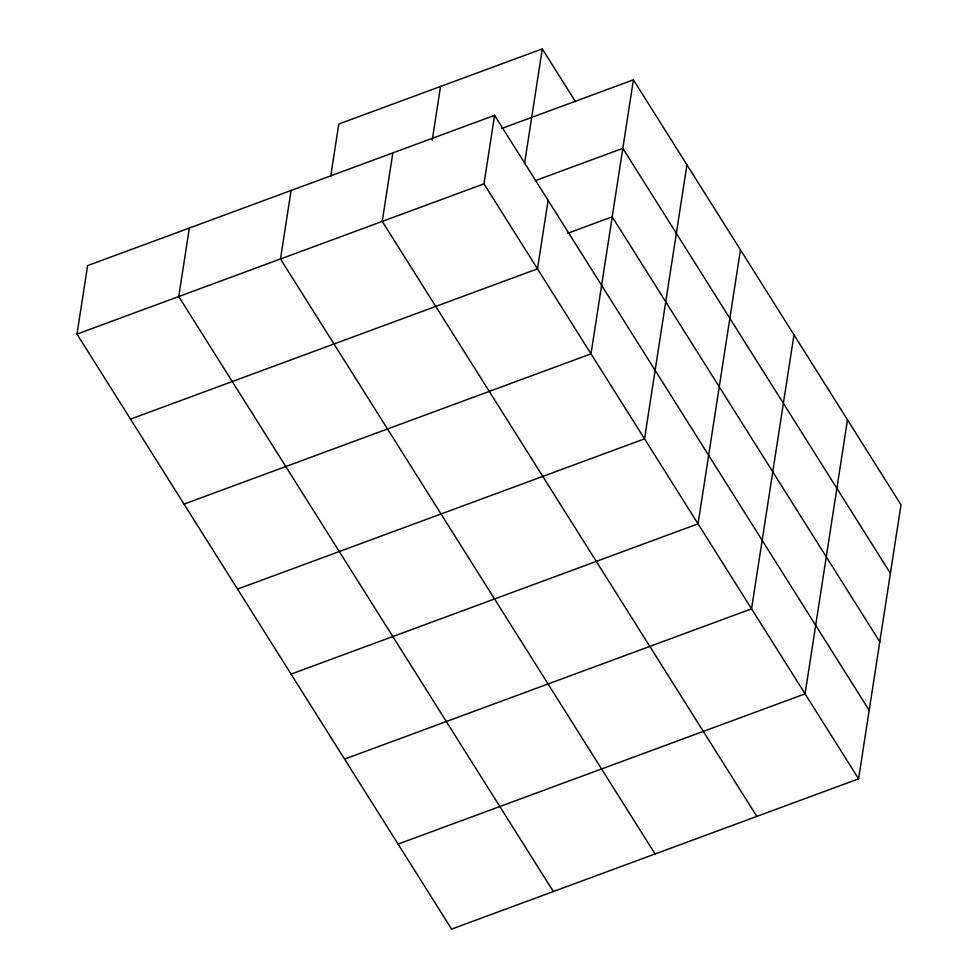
<?xml version="1.0" encoding="UTF-8"?>
<svg xmlns="http://www.w3.org/2000/svg" width="978" height="978" viewBox="0 0 978 978"><rect width="100%" height="100%" fill="white"/><g stroke="black" fill="none" stroke-linecap="round" stroke-linejoin="round"><path stroke-width="1.47" d="M501.592 128.509L633.426 79.841L901.007 504.831L858.586 778.83L451.604 929.1L76.993 334.109L87.604 265.613L494.587 115.343L869.185 710.334M189.353 228.045L178.742 296.542L553.352 891.533M291.089 190.478L280.49 258.974L655.089 853.965M330.723 176.15L338.791 124.035L542.289 48.9L575.529 101.7M392.838 152.91L382.239 221.407L756.838 816.398M432.239 140.074L440.54 86.467M858.586 778.83L483.976 183.852L494.587 115.343M524.538 163.571L542.289 48.9M548.096 200.343L537.497 268.84L130.514 419.11M633.426 79.841L591.005 353.84L184.023 504.11M686.947 164.83L644.526 438.841L237.544 589.111M740.456 249.83L698.035 523.841L291.053 674.111M793.977 334.831L751.556 608.842L344.574 759.099M847.486 419.831L805.065 693.842L398.083 844.1M76.993 334.109L483.976 183.852M535.406 180.612L622.827 148.338L890.396 573.328M567.79 233.241L612.216 216.835L879.797 641.825"/></g></svg>
